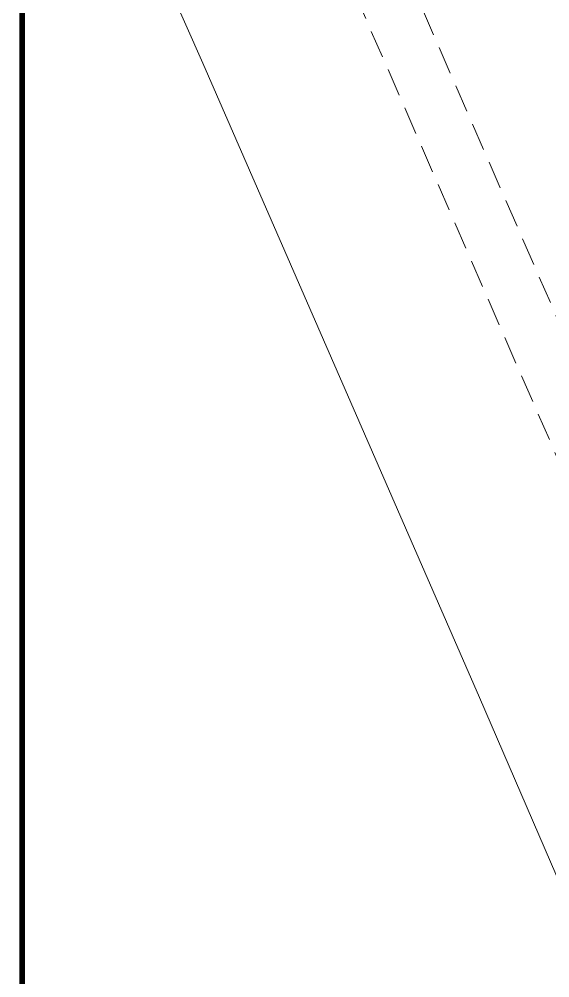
# Model space of a CAD drawing. Header units: inches. Extents: x 27644242 to 29761523, y -859349 to 216979.
# Drawn here: x 29018125 to 29032412, y -413564 to -387731 of the extents above; entities that cross this region are included whole.
import ezdxf

# ---------------------------------------------------------------- set-up
doc = ezdxf.new("R2010")
doc.units = ezdxf.units.IN
doc.header["$MEASUREMENT"] = 0
doc.linetypes.add('01-Xref Col Podium Lvl-1$0$HIDDEN', pattern=[0.375, 0.25, -0.125])
doc.layers.get('Defpoints').update_dxf_attribs({"color": 8})
doc.layers.add('RVA Site Boundary', color=17, linetype='Continuous', lineweight=15)

msp = doc.modelspace()

# ---------------------------------------------------------------- linework, layer by layer
at = {"layer": 'Defpoints', "linetype": 'Continuous', "const_width": 154.4}
msp.add_lwpolyline([(29126788.6, -372488.9), (29126788.6, -446738.9), (29018201.9, -446738.9), (29018201.9, -372488.9)], close=True, dxfattribs=at)
at = {"layer": 'RVA Site Boundary', "ltscale": 500}
msp.add_lwpolyline([(29070932.9, -410308.1), (29062960.9, -411033.7), (29062678, -411093.8), (29062079.5, -411235.6), (29043161, -416212.9), (29041521.2, -416678.4), (29041246, -416756), (29040120.1, -417017.9), (29039765.3, -417099.6), (29036151.9, -418115.1), (29035810.5, -418263), (29035455.6, -417441), (29030519.3, -406008.4), (29023068.9, -388913.4), (29018817.7, -379303.7), (29026634.9, -379201.1), (29043252.8, -379036.3), (29049823.3, -379095.5), (29057290.1, -379073.5), (29071612.4, -379078.8)], dxfattribs=at)
at = {"layer": 'RVA Site Boundary', "color": 252, "linetype": '01-Xref Col Podium Lvl-1$0$HIDDEN', "ltscale": 3000}
for points in [[(29070600.6, -405819.7), (29062287.5, -406576.4), (29061691.8, -406702.9), (29060987.9, -406869.7), (29041973.9, -411872), (29040296.6, -412348.3), (29040125.5, -412396.5), (29039105.6, -412633.7), (29038651.3, -412738.3), (29038361.8, -412819.7), (29034647.6, -404217.6), (29027189.2, -387104.2), (29025689.3, -383713.9), (29026686.8, -383700.8), (29043254.9, -383536.5), (29049809.7, -383595.6), (29057295.9, -383573.5), (29071609.8, -383578.8)], [(29070489.8, -404323.6), (29062063, -405090.7), (29061363, -405239.2), (29060624, -405414.4), (29041578.2, -410425.1), (29039888.4, -410904.9), (29039752, -410943.3), (29039237.2, -411063.1), (29036023.7, -403620.6), (29028562.6, -386501.1), (29027981.7, -385188), (29043255.6, -385036.6), (29049805.1, -385095.6), (29057297.8, -385073.5), (29071608.9, -385078.8)]]:
    msp.add_lwpolyline(points, dxfattribs=at)

doc.saveas('drawing.dxf')
